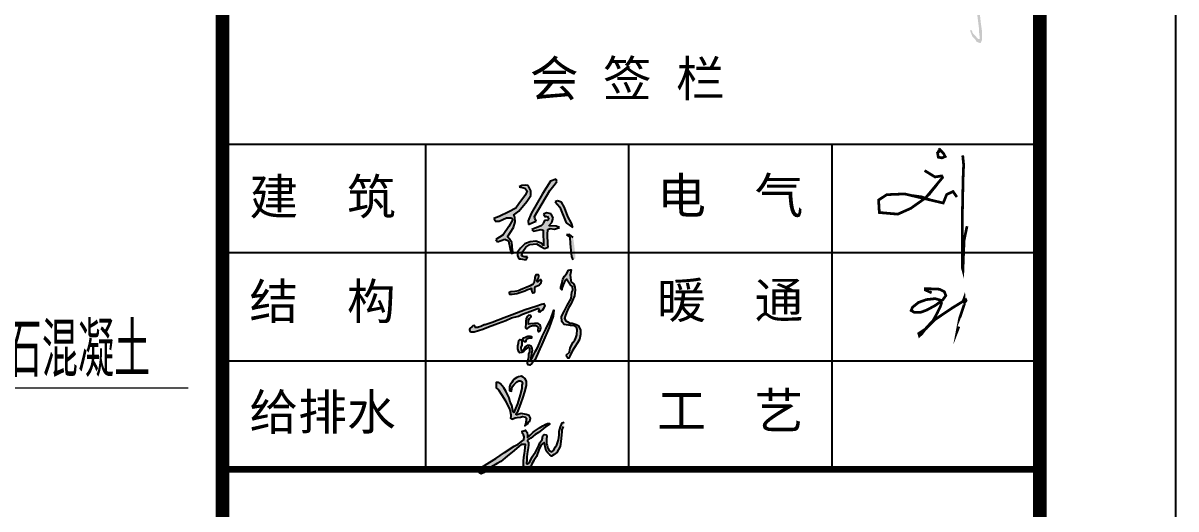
# Model space of a CAD drawing. Extents: x 19118 to 566552, y -1188739 to 92943.
# Drawn here: x 222749 to 235462, y -233614 to -228253 of the extents above; entities that cross this region are included whole.
import ezdxf

# ---------------------------------------------------------------- set-up
doc = ezdxf.new("R2010")
doc.units = 0
doc.header["$LTSCALE"] = 1000
doc.header["$MEASUREMENT"] = 0
doc.layers.get('0').update_dxf_attribs({"linetype": 'CONTINUOUS'})
for name, color, linetype in [('10', 7, 'CONTINUOUS'), ('PUB_TITLE', 4, 'CONTINUOUS'), ('TEXT', 7, 'CONTINUOUS'), ('图框', 4, 'CONTINUOUS')]:
    doc.layers.add(name, color=color, linetype=linetype)
doc.styles.add('STYLE-黑体', font='simhei.ttf')
doc.styles.add('TSSD_Rein', font='atssdeng.shx', dxfattribs={"width": 0.7, "bigfont": 'atssdchn.shx'})

# ---------------------------------------------------------------- blocks, each defined once
blk = doc.blocks.new('新块FSGSF')
h = blk.add_hatch(color=256)
h.paths.add_polyline_path([(128529.7, 83065.2), (128568, 83094), (128626.5, 83166.7), (128657.4, 83211.1), (128657.4, 83244), (128637.6, 83283.1), (128619.1, 83286.8), (128590.7, 83283.5), (128569.8, 83272.8), (128611.4, 83264.4), (128630.1, 83244.5), (128617.9, 83215.4), (128568.7, 83147.6), (128546, 83117.8), (128495.3, 83090.4), (128424.9, 83055.8), (128384.3, 83040.3), (128395, 83020), (128423.1, 83020), (128478, 83046.8), (128513.8, 83046.8), (128524.3, 83034), (128495.9, 82980.9), (128452.7, 82921.6), (128398.3, 82886.7), (128411.1, 82869), (128465.8, 82888.3), (128492.6, 82876), (128505.8, 82816.9), (128511.6, 82783.6), (128527.6, 82787.7), (128521.8, 82807.5), (128516.9, 82863.4), (128498.4, 82893.4), (128484.4, 82906.6), (128529.3, 82975.6), (128542.5, 83015.1), (128539.6, 83051.7)])
h.paths.add_polyline_path([(128659.3, 83078.7), (128638.1, 83023.4), (128640.2, 82997.6), (128677.4, 83013.1), (128695.1, 83020.5), (128685.1, 83043), (128684.6, 83055.4), (128795.2, 83245.7), (128834.5, 83296.8), (128848.7, 83313.8), (128842.7, 83330.8), (128801.4, 83316.3), (128741.5, 83222.9)])
h.paths.add_polyline_path([(128917.1, 83009.3), (128965.8, 82974.4), (128954.4, 83006.8), (128929.3, 83055), (128904.1, 83121.2), (128881.4, 83160.9), (128853.1, 83171.8), (128835.2, 83162.9), (128870.9, 83124.4)])
h.paths.add_polyline_path([(128799.1, 82968.4), (128829.9, 82961.9), (128868.4, 82974), (128842.1, 82984.2), (128789, 82985.8), (128810.9, 83011.3), (128819.8, 83042.1), (128806.4, 83074.5), (128771.2, 83083), (128749.7, 83072.5), (128761, 83052.6), (128777.2, 83057.5), (128787.7, 83035.6), (128775.6, 83025.1), (128760.2, 83027.9), (128749.7, 83011.7), (128746.4, 83000.8), (128732.6, 82987.4), (128676.3, 82964.7), (128664.9, 82959.1), (128675.1, 82948.1), (128733.4, 82959.1), (128748, 82955.8), (128747.2, 82934.4), (128750.4, 82856), (128750, 82839.8), (128731.4, 82858.4), (128693.7, 82873), (128652, 82868.1), (128612.6, 82853.9), (128581, 82823.6), (128558.3, 82792), (128559.2, 82769.3), (128568.9, 82744.2), (128581.8, 82744.2), (128622, 82737.7), (128632.9, 82759.2), (128607.4, 82759.2), (128587.1, 82766.9), (128596.8, 82797.6), (128620.3, 82830.8), (128649.9, 82849.5), (128673.8, 82853.1), (128697.8, 82854.3), (128729.8, 82836.1), (128757.3, 82819.5), (128784.1, 82831.2), (128782, 82852.7), (128778.4, 82922.8), (128780.8, 82959.2)])
h.paths.add_polyline_path([(128946.3, 82853.9), (128954.9, 82761.7), (128966.5, 82737.2), (128982.6, 82746.1), (128982.6, 82777.4), (128975.9, 82842.2), (128967.8, 82901.6), (128941.5, 82922.6), (128918.2, 82920.2), (128942.4, 82903.1)])
for p, q in [((128801.4, 83316.3), (128741.5, 83222.9)), ((128842.7, 83330.8), (128801.4, 83316.3)), ((128834.5, 83296.8), (128848.7, 83313.8)), ((128848.7, 83313.8), (128842.7, 83330.8)), ((128590.7, 83283.5), (128569.8, 83272.8)), ((128569.8, 83272.8), (128611.4, 83264.4)), ((128619.1, 83286.8), (128590.7, 83283.5)), ((128611.4, 83264.4), (128630.1, 83244.5)), ((128630.1, 83244.5), (128617.9, 83215.4)), ((128637.6, 83283.1), (128619.1, 83286.8)), ((128657.4, 83244), (128637.6, 83283.1)), ((128657.4, 83211.1), (128657.4, 83244)), ((128684.6, 83055.4), (128795.2, 83245.7)), ((128795.2, 83245.7), (128834.5, 83296.8)), ((128568.7, 83147.6), (128546, 83117.8)), ((128568, 83094), (128626.5, 83166.7)), ((128617.9, 83215.4), (128568.7, 83147.6)), ((128626.5, 83166.7), (128657.4, 83211.1)), ((128741.5, 83222.9), (128659.3, 83078.7)), ((128853.1, 83171.8), (128835.2, 83162.9)), ((128835.2, 83162.9), (128870.9, 83124.4)), ((128881.4, 83160.9), (128853.1, 83171.8)), ((128904.1, 83121.2), (128881.4, 83160.9)), ((128495.3, 83090.4), (128424.9, 83055.8)), ((128546, 83117.8), (128495.3, 83090.4)), ((128529.7, 83065.2), (128568, 83094)), ((128539.6, 83051.7), (128529.7, 83065.2)), ((128659.3, 83078.7), (128638.1, 83023.4)), ((128771.2, 83083), (128749.7, 83072.5)), ((128749.7, 83072.5), (128761, 83052.6)), ((128761, 83052.6), (128777.2, 83057.5)), ((128806.4, 83074.5), (128771.2, 83083)), ((128777.2, 83057.5), (128787.7, 83035.6)), ((128777.2, 83057.5), (128777.2, 83057.5)), ((128819.8, 83042.1), (128806.4, 83074.5)), ((128870.9, 83124.4), (128917.1, 83009.3)), ((128929.3, 83055), (128904.1, 83121.2)), ((128424.9, 83055.8), (128384.3, 83040.3)), ((128384.3, 83040.3), (128395, 83020)), ((128395, 83020), (128423.1, 83020)), ((128423.1, 83020), (128478, 83046.8)), ((128495.9, 82980.9), (128452.7, 82921.6)), ((128478, 83046.8), (128513.8, 83046.8)), ((128484.4, 82906.6), (128529.3, 82975.6)), ((128524.3, 83034), (128495.9, 82980.9)), ((128513.8, 83046.8), (128524.3, 83034)), ((128529.3, 82975.6), (128542.5, 83015.1)), ((128542.5, 83015.1), (128539.6, 83051.7)), ((128638.1, 83023.4), (128640.2, 82997.6)), ((128640.2, 82997.6), (128677.4, 83013.1)), ((128732.6, 82987.4), (128676.3, 82964.7)), ((128677.4, 83013.1), (128695.1, 83020.5)), ((128685.1, 83043), (128684.6, 83055.4)), ((128695.1, 83020.5), (128685.1, 83043)), ((128746.4, 83000.8), (128732.6, 82987.4)), ((128749.7, 83011.7), (128746.4, 83000.8)), ((128760.2, 83027.9), (128749.7, 83011.7)), ((128775.6, 83025.1), (128760.2, 83027.9)), ((128787.7, 83035.6), (128775.6, 83025.1)), ((128789, 82985.8), (128810.9, 83011.3)), ((128842.1, 82984.2), (128789, 82985.8)), ((128810.9, 83011.3), (128819.8, 83042.1)), ((128829.9, 82961.9), (128868.4, 82974)), ((128868.4, 82974), (128842.1, 82984.2)), ((128917.1, 83009.3), (128965.8, 82974.4)), ((128954.4, 83006.8), (128929.3, 83055)), ((128965.8, 82974.4), (128954.4, 83006.8)), ((128452.7, 82921.6), (128398.3, 82886.7)), ((128398.3, 82886.7), (128411.1, 82869)), ((128411.1, 82869), (128465.8, 82888.3)), ((128465.8, 82888.3), (128492.6, 82876)), ((128498.4, 82893.4), (128484.4, 82906.6)), ((128516.9, 82863.4), (128498.4, 82893.4)), ((128676.3, 82964.7), (128664.9, 82959.1)), ((128664.9, 82959.1), (128675.1, 82948.1)), ((128675.1, 82948.1), (128733.4, 82959.1)), ((128675.1, 82948.1), (128675.1, 82948.1)), ((128733.4, 82959.1), (128748, 82955.8)), ((128748, 82955.8), (128747.2, 82934.4)), ((128747.2, 82934.4), (128750.4, 82856)), ((128778.4, 82922.8), (128780.8, 82959.2)), ((128782, 82852.7), (128778.4, 82922.8)), ((128780.8, 82959.2), (128799.1, 82968.4)), ((128799.1, 82968.4), (128829.9, 82961.9)), ((128941.5, 82922.6), (128918.2, 82920.2)), ((128918.2, 82920.2), (128942.4, 82903.1)), ((128967.8, 82901.6), (128941.5, 82922.6)), ((128942.4, 82903.1), (128946.3, 82853.9)), ((128492.6, 82876), (128505.8, 82816.9)), ((128505.8, 82816.9), (128511.6, 82783.6)), ((128521.8, 82807.5), (128516.9, 82863.4)), ((128527.6, 82787.7), (128521.8, 82807.5)), ((128581, 82823.6), (128558.3, 82792)), ((128612.6, 82853.9), (128581, 82823.6)), ((128596.8, 82797.6), (128620.3, 82830.8)), ((128652, 82868.1), (128612.6, 82853.9)), ((128620.3, 82830.8), (128649.9, 82849.5)), ((128649.9, 82849.5), (128673.8, 82853.1)), ((128693.7, 82873), (128652, 82868.1)), ((128673.8, 82853.1), (128697.8, 82854.3)), ((128731.4, 82858.4), (128693.7, 82873)), ((128697.8, 82854.3), (128729.8, 82836.1)), ((128729.8, 82836.1), (128757.3, 82819.5)), ((128750, 82839.8), (128731.4, 82858.4)), ((128750.4, 82856), (128750, 82839.8)), ((128757.3, 82819.5), (128784.1, 82831.2)), ((128784.1, 82831.2), (128782, 82852.7)), ((128946.3, 82853.9), (128954.9, 82761.7)), ((128511.6, 82783.6), (128527.6, 82787.7)), ((128558.3, 82792), (128559.2, 82769.3)), ((128559.2, 82769.3), (128568.9, 82744.2)), ((128568.9, 82744.2), (128581.8, 82744.2)), ((128581.8, 82744.2), (128622, 82737.7)), ((128587.1, 82766.9), (128596.8, 82797.6)), ((128607.4, 82759.2), (128587.1, 82766.9)), ((128632.9, 82759.2), (128607.4, 82759.2)), ((128622, 82737.7), (128632.9, 82759.2)), ((128954.9, 82761.7), (128966.5, 82737.2))]:
    blk.add_line(p, q)
blk = doc.blocks.new('新块FDGHDGDG')
at = {"layer": '10'}
for points in [[(123271.9, 81937.8), (123263.8, 81953.4), (123268.5, 81972.4), (123278.7, 81998.9), (123291.7, 82032.8), (123309.3, 82058.7), (123335.9, 82120.3), (123340.2, 82143.9), (123340.7, 82164.2), (123339.8, 82185.8), (123331.6, 82207.5), (123312.8, 82223.9), (123309.4, 82235), (123307, 82257.1), (123305.5, 82273), (123307.5, 82286.5), (123312.3, 82311.5), (123305, 82313.5), (123292.5, 82311), (123277.6, 82281.7), (123263.1, 82265.8), (123252, 82242.7), (123243.8, 82208.5), (123235.6, 82184.9), (123235.6, 82172.8), (123242.4, 82165.6), (123243.8, 82175.7), (123254.4, 82202.7), (123261.2, 82220), (123271.3, 82239.8), (123277.2, 82242.7), (123283.9, 82237), (123297.8, 82213.3), (123306.6, 82200.4), (123321.1, 82188.6), (123324.7, 82163.3), (123318, 82147.9), (123312.8, 82101), (123281.6, 82048.8), (123262.2, 82010.1), (123240.2, 81969.2), (123243.9, 81933), (123249.2, 81924.2), (123260.4, 81910.5), (123308.4, 81901.7), (123337.4, 81900.5), (123351, 81890.4), (123356.9, 81873.9), (123354.6, 81834.8), (123346.3, 81811.2), (123338.6, 81795.2), (123326.7, 81779.2), (123305.4, 81737.8), (123300.1, 81705.9), (123277, 81687.6), (123280, 81672.2), (123287.1, 81662.1), (123294.2, 81662.1), (123302.5, 81676.9), (123320.2, 81714.8), (123337, 81741.5), (123359.6, 81776.3), (123373.3, 81799.4), (123380.4, 81836.5), (123380.4, 81871.4), (123363, 81902.5), (123348.7, 81911.3), (123318.8, 81919.5), (123303.2, 81920.8), (123282.1, 81931.7)], [(122880.7, 81289.2), (122876.6, 81317.3), (122862.9, 81338.5), (122857.1, 81370), (122844.5, 81395.8), (122830.7, 81421.1), (122817.5, 81444), (122791.7, 81473.3), (122776.2, 81483), (122760.1, 81483), (122760.1, 81468.7), (122760.1, 81445.2), (122777.3, 81429.1), (122799.1, 81396.1), (122828.5, 81349.3), (122844.1, 81316.3), (122860.5, 81286.1), (122868.2, 81246.3), (122868.2, 81231.9), (122867.3, 81222.4), (122875.4, 81214.7), (122883.6, 81215.2), (122899.4, 81224.2), (122914.7, 81225.7), (122939.6, 81229.6), (122955.6, 81232.7), (122976.7, 81228.3), (122985, 81218.7), (122976.7, 81177.2), (122972.6, 81164.6), (122994, 81180.1), (122997.6, 81195.1), (123008.3, 81199.5), (123013.4, 81221.7), (123003.1, 81241.9), (122982.5, 81249), (122944.4, 81254.6), (122913.1, 81245.5), (122905.9, 81250.6), (122923, 81274.3), (122942.3, 81327), (122958.3, 81376.6), (122971.1, 81415.7), (122984.7, 81462.4), (122984.7, 81491.6), (122973.8, 81512.4), (122959.9, 81523.3), (122946, 81529.8), (122925.7, 81525.8), (122912.3, 81520.4), (122893.9, 81507.5), (122884, 81495.1), (122875.6, 81484.7), (122863.7, 81466.3), (122857.7, 81451.5), (122859.2, 81434.6), (122859.2, 81425.2), (122872.9, 81419.9), (122878.8, 81452.6), (122892.2, 81470), (122912.5, 81488), (122926.8, 81495), (122937.4, 81495), (122942.8, 81494.6), (122949.7, 81489.7), (122953.4, 81478.2), (122949.3, 81463.5), (122949.3, 81440.6), (122937.9, 81392.5), (122916.5, 81327.4), (122904.1, 81291.5), (122890.4, 81262.3), (122884.9, 81264.6)], [(123254.2, 81160.6), (123260.2, 81191.6), (123245.7, 81186.5), (123234.1, 81158.5), (123224.7, 81122.5), (123224.3, 81096.4), (123218.3, 81061.7), (123207.1, 81026.4), (123196.5, 81011.4), (123182.1, 80983.9), (123169, 80972.7), (123159.2, 80977.6), (123151.1, 80983.2), (123139.8, 81001), (123135.6, 81021.4), (123130.7, 81033.4), (123131.3, 81065.9), (123133.7, 81088.8), (123130.1, 81099.6), (123115.1, 81100.8), (123104.8, 81091.2), (123099.5, 81064.8), (123081.7, 81039.3), (123074, 81019.3), (123050, 80972), (123040.2, 80959.9), (123026, 80936.9), (123009.5, 80900.5), (123004.4, 80892.7), (122996.6, 80886.7), (122990.2, 80884.6), (122984.8, 80886.7), (122986.9, 80914.4), (122986.9, 80933.6), (122988.9, 80959.7), (122996.1, 81002), (122999.2, 81023.7), (122998.4, 81043.8), (122990.2, 81053.7), (122999.6, 81064.1), (123014.7, 81073.3), (123047.6, 81100), (123071.9, 81116.1), (123093.5, 81133.3), (123110, 81145.3), (123124, 81156.6), (123142.9, 81169.9), (123152.2, 81174.4), (123153.9, 81181.5), (123146.1, 81182.5), (123137.3, 81182.5), (123125, 81177.6), (123104, 81165.4), (123080.6, 81150.2), (123057.6, 81135.6), (123042.4, 81125.3), (123031.2, 81116.1), (123009.7, 81097), (122991.3, 81077.9), (122992, 81085.5), (122992, 81096.7), (122988.3, 81115.9), (122980.8, 81125.2), (122976.5, 81132.6), (122963.6, 81127.6), (122951.7, 81125.8), (122954.2, 81109.1), (122961, 81098.5), (122965.9, 81084.3), (122964.7, 81061.3), (122957.5, 81057.9), (122935.5, 81041), (122921.8, 81031), (122892.9, 81015.4), (122823.3, 80969), (122759.3, 80924.7), (122683.4, 80878), (122655.9, 80864.5), (122634.3, 80838.4), (122641.3, 80817.4), (122650.4, 80811.9), (122673.4, 80822.9), (122695, 80838.3), (122727.5, 80862.7), (122769.2, 80888.1), (122794.7, 80903.4), (122840.5, 80941), (122893, 80982.7), (122931.1, 81015.8), (122944.8, 81027.3), (122965.4, 81027.3), (122975.7, 81026.6), (122974.3, 81005.7), (122971.4, 80979.2), (122968.5, 80963.3), (122964.2, 80931.7), (122962.1, 80906.6), (122960.6, 80867.7), (122972.8, 80852.7), (122990.1, 80851.9), (123015.3, 80864.9), (123023.9, 80885.7), (123037.6, 80910.2), (123057.7, 80940.3), (123074.4, 80988.9), (123091.7, 81025.4), (123114.9, 81043.5), (123122.1, 81013.8), (123128.6, 80981.3), (123141.7, 80966), (123155.5, 80952.3), (123168.5, 80942.9), (123186.9, 80954.4), (123206.5, 80969.3), (123218, 80990), (123232.4, 81014.1), (123237, 81049.8), (123243.9, 81120.4), (123243.9, 81135.4)]]:
    blk.add_hatch(color=256, dxfattribs=at).paths.add_polyline_path(points)
h = blk.add_hatch(color=256, dxfattribs=at)
h.paths.add_polyline_path([(122705.7, 81894), (122751.9, 81910.5), (122833, 81939.8), (122874.3, 81958.1), (122924.8, 81971.4), (122953.4, 81986.6), (122988, 81998.1), (123009.3, 82006), (123047.1, 82019.6), (123065.4, 82026.8), (123075.7, 82029), (123077.4, 82017.9), (123072.7, 82006.8), (123082.1, 82004.3), (123087.6, 82006.4), (123103.4, 82017.5), (123112.3, 82029.4), (123121.7, 82046.4), (123113.6, 82061.3), (123094.9, 82058.3), (123052.7, 82043.4), (122974.3, 82017.1), (122878.7, 81981.6), (122818.7, 81958.6), (122730.3, 81926), (122679.4, 81907.2), (122672.2, 81908.8), (122647.1, 81895.2), (122630.2, 81891.4), (122626.5, 81888), (122606.3, 81888.1), (122604.6, 81897.2), (122600.8, 81903.4), (122590.2, 81899.8), (122584.7, 81894.5), (122567.4, 81880.9), (122564.5, 81872.7), (122567.1, 81861.6), (122576.7, 81855.2), (122600, 81855.2), (122662.9, 81876.1)])
h.paths.add_polyline_path([(123049.8, 82189.1), (123058.2, 82193.2), (123069.9, 82196.5), (123078.2, 82202.4), (123085, 82206.6), (123087.4, 82212.7), (123091.9, 82218.3), (123093.3, 82230.6), (123085.9, 82240.8), (123078.7, 82237.2), (123071.7, 82229.1), (123064.3, 82224.1), (123060.1, 82232.9), (123063.7, 82238), (123067.7, 82245.7), (123072.5, 82254.6), (123075.2, 82262.1), (123075.2, 82269.7), (123073, 82275), (123061.2, 82276.3), (123053.4, 82275.5), (123050.8, 82271.2), (123048.1, 82263.9), (123045.2, 82256.8), (123044.1, 82246), (123042.6, 82237.1), (123039, 82223.3), (123037.2, 82213.6), (123031.2, 82205.6), (123023.5, 82202.7), (123010.4, 82193.8), (122981.3, 82181.5), (122955.9, 82172.3), (122940.1, 82165.1), (122924.5, 82158.8), (122898.2, 82153), (122869, 82150.9), (122857.3, 82146.3), (122858.9, 82134.2), (122877.3, 82132.1), (122914, 82138), (122943.4, 82148), (122972.8, 82156.7), (122990.8, 82166.7), (123008.6, 82173.3), (123017.5, 82177.1), (123021.3, 82173.2), (123020.4, 82164), (123022.3, 82152.5), (123027.3, 82144), (123033.5, 82142.8), (123041.5, 82146.4), (123044.6, 82153.3), (123044.6, 82167.5), (123045, 82180.2)])
h.paths.add_polyline_path([(122999, 81912.8), (122998.1, 81925.9), (122997.8, 81943.3), (123005.4, 81954.2), (123018.7, 81967.5), (123016.6, 81976.8), (123000.4, 81979.2), (122989.2, 81969.8), (122982.5, 81950.8), (122977.8, 81934.5), (122979, 81909.2), (122977.4, 81895.8), (122975.4, 81885.3), (122982.6, 81880.4), (122992.1, 81880.4), (123003.9, 81889.6), (123012.7, 81899.1), (123028.1, 81903), (123049.7, 81903.6), (123057.6, 81901.4), (123066.7, 81896.1), (123070.6, 81884.4), (123067.7, 81871.6), (123070.6, 81859.5), (123077.2, 81858.5), (123085.4, 81863.8), (123089, 81885), (123084.1, 81908.2), (123069.3, 81917), (123043.8, 81916.7), (123012.7, 81915.4)], flags=17)
h.paths.add_polyline_path([(122988.6, 81804.4), (122998.2, 81807.2), (123021.1, 81810), (123021.6, 81821.7), (123012, 81824.7), (122993.9, 81825), (122986, 81821.7), (122972.8, 81815.1), (122961.4, 81811.8), (122958.1, 81802.1), (122961.9, 81789.4), (122968, 81782.8), (122977.4, 81783.6), (122979.9, 81791.2)], flags=17)
h.paths.add_polyline_path([(122943.3, 81740.1), (122949.3, 81757.5), (122949.3, 81780.7), (122946.5, 81796.6), (122934.2, 81800.3), (122927.4, 81793), (122924.6, 81774.3), (122919.6, 81752.4), (122919.6, 81730.6), (122927.2, 81709.7), (122932.2, 81702.8), (122949.8, 81704.1), (122962.4, 81709.7), (122972.4, 81723.5), (122982.5, 81730.4), (122990, 81736), (122998.8, 81743.6), (123009.5, 81733.5), (123007.6, 81710.3), (123001.3, 81694.6), (123000, 81667), (122994.4, 81642), (122990, 81625.7), (122995, 81612.5), (123008.2, 81611.2), (123022.7, 81623.8), (123046.5, 81652.6), (123071.6, 81709.1), (123104.5, 81781.2), (123150.8, 81888), (123179.3, 81970.5), (123184.3, 82016.1), (123162.2, 81952), (123126, 81875.4), (123100.6, 81825.9), (123067, 81744.5), (123049.1, 81715.2), (123027.4, 81669.8), (123014.2, 81648.1), (123015.4, 81667.8), (123020.2, 81697.9), (123026.2, 81718.8), (123024.2, 81734.8), (123016.2, 81752.5), (123005.8, 81759.3), (122993.9, 81757.5), (122976.2, 81745.6), (122968, 81733.8), (122956.1, 81719.2), (122944.7, 81722.4)])
for p, q in [((126005.7, 83171.7), (126017.8, 83194.7)), ((126011.2, 83141.1), (126005.7, 83171.7)), ((126037.5, 83135.6), (126011.2, 83141.1)), ((126012.3, 83206.7), (126046.2, 83175)), ((126061.6, 83145.5), (126037.5, 83135.6)), ((126046.2, 83175), (126061.6, 83145.5)), ((126190.7, 83152.9), (126197.3, 83086.1)), ((126197.3, 83086.1), (126191.8, 82949.3)), ((125910.4, 83042.3), (125987.1, 82995.3)), ((125987.1, 82995.3), (126035.2, 83003)), ((126045.1, 82995.3), (126001.3, 82932.9)), ((126035.2, 83003), (126045.1, 82995.3)), ((126001.3, 82932.9), (125949.8, 82869.5)), ((126077.9, 82873.8), (126119.5, 82888.1)), ((126119.5, 82888.1), (126146.9, 82848.7)), ((126191.8, 82949.3), (126189.6, 82852)), ((125572.1, 82825.7), (125632.3, 82865.1)), ((125577.6, 82733.8), (125572.1, 82825.7)), ((125632.3, 82865.1), (125763.7, 82870.6)), ((125763.7, 82870.6), (125886.3, 82853.1)), ((125900.6, 82826.8), (125808.6, 82764.4)), ((125886.3, 82853.1), (125991.4, 82818)), ((125949.8, 82869.5), (125900.6, 82826.8)), ((125991.4, 82818), (126047.3, 82803.8)), ((126047.3, 82803.8), (126068.1, 82859.6)), ((126068.1, 82859.6), (126077.9, 82873.8)), ((126189.6, 82852), (126186.6, 82619.4)), ((125713.3, 82721.8), (125577.6, 82733.8)), ((125808.6, 82764.4), (125713.3, 82721.8)), ((126186.6, 82619.4), (126183.5, 82560.3)), ((126183.5, 82560.3), (126184.3, 82475)), ((126184.3, 82475), (126192, 82371.3)), ((126186.6, 82447.3), (126193.5, 82515.7)), ((126187.3, 82328.2), (126186.6, 82447.3)), ((126192, 82311.3), (126187.3, 82328.2)), ((126192, 82371.3), (126192, 82311.3))]:
    blk.add_line(p, q, dxfattribs=at)
at = {"layer": '10', "const_width": 20}
for points in [[(126061.6, 83145.5), (126037.5, 83135.6), (126011.2, 83141.1), (126005.7, 83171.7), (126026.3, 83193.7), (126050.8, 83166.1), (126061.6, 83145.5)], [(126190.7, 83152.9), (126197.3, 83086.1), (126193.2, 82983.7), (126187.7, 82705.7), (126187.3, 82328.2), (126192, 82311.3), (126200.6, 82528.9), (126222.3, 82633.5)], [(125910.4, 83042.3), (125987.1, 82995.3), (126035.2, 83003), (126041.7, 82990.4), (125918.5, 82842.3), (125808.6, 82764.4), (125713.3, 82721.8), (125577.6, 82733.8), (125572.1, 82825.7), (125632.3, 82865.1), (125763.7, 82870.6), (126047.3, 82803.8), (126073, 82866.7), (126119.5, 82888.1), (126146.9, 82848.7)], [(125962.1, 82143.6), (125915.6, 82163.8), (125916.3, 82173.8), (125940.5, 82173.2), (126019.3, 82169.8), (126055.6, 82151.7), (126066.4, 82122.7), (126044.2, 82091.8), (125993, 82052.8), (125926.4, 82016.5), (125879.3, 81999), (125833.6, 82000.4), (125811.4, 82013.1), (125821.4, 82036.7), (125865.2, 82072.3), (125923.1, 82093.2), (125987.6, 82100.6), (126024.7, 82089.8), (126034.8, 82068.3), (126026.7, 82043.4), (126003.1, 81994.3), (125972.8, 81939.2), (125923.7, 81886.7), (125888.7, 81841), (125872.6, 81826.9), (125867.2, 81844.4), (125923.7, 81882), (125985, 81945.2), (126112.8, 82031.3), (126212.4, 82092.5), (126215.1, 82085.8), (126203, 82070.3), (126194.2, 82083.7), (126200.3, 82100.6), (126202.3, 82058.9), (126168, 81957.3), (126150.5, 81863.9), (126162.6, 81894.8)]]:
    blk.add_lwpolyline(points, dxfattribs=at)
at = {"layer": '10'}
for points in [[(123271.3, 82239.8), (123261.2, 82220), (123254.4, 82202.7), (123243.8, 82175.7), (123242.4, 82165.6), (123235.6, 82172.8), (123235.6, 82184.9), (123243.8, 82208.5), (123252, 82242.7), (123263.1, 82265.8), (123277.6, 82281.7), (123292.5, 82311), (123305, 82313.5), (123312.3, 82311.5), (123307.5, 82286.5), (123305.5, 82273), (123307, 82257.1), (123309.4, 82235), (123312.8, 82223.9), (123331.6, 82207.5), (123339.8, 82185.8), (123340.7, 82164.2), (123340.2, 82143.9), (123335.9, 82120.3), (123309.3, 82058.7), (123291.7, 82032.8), (123278.7, 81998.9), (123268.5, 81972.4), (123263.8, 81953.4), (123271.9, 81937.8), (123282.1, 81931.7), (123303.2, 81920.8), (123318.8, 81919.5), (123348.7, 81911.3), (123363, 81902.5), (123380.4, 81871.4), (123380.4, 81836.5), (123373.3, 81799.4), (123359.6, 81776.3), (123337, 81741.5), (123320.2, 81714.8), (123302.5, 81676.9), (123294.2, 81662.1), (123287.1, 81662.1), (123280, 81672.2), (123277, 81687.6), (123300.1, 81705.9), (123305.4, 81737.8), (123326.7, 81779.2), (123338.6, 81795.2), (123346.3, 81811.2), (123354.6, 81834.8), (123356.9, 81873.9), (123351, 81890.4), (123337.4, 81900.5), (123308.4, 81901.7), (123260.4, 81910.5), (123249.2, 81924.2), (123243.9, 81933), (123240.2, 81969.2), (123262.2, 82010.1), (123281.6, 82048.8), (123312.8, 82101), (123318, 82147.9), (123324.7, 82163.3), (123321.1, 82188.6), (123306.6, 82200.4), (123297.8, 82213.3), (123283.9, 82237), (123277.2, 82242.7), (123271.3, 82239.8)], [(122924.5, 82158.8), (122898.2, 82153), (122869, 82150.9), (122857.3, 82146.3), (122858.9, 82134.2), (122877.3, 82132.1), (122914, 82138), (122943.4, 82148), (122972.8, 82156.7), (122990.8, 82166.7), (123008.6, 82173.3), (123017.5, 82177.1), (123017.5, 82177.1), (123021.3, 82173.2), (123020.4, 82164), (123022.3, 82152.5), (123027.3, 82144), (123033.5, 82142.8), (123041.5, 82146.4), (123044.6, 82153.3), (123044.6, 82167.5), (123045, 82180.2), (123049.8, 82189.1), (123058.2, 82193.2), (123069.9, 82196.5), (123078.2, 82202.4), (123085, 82206.6), (123087.4, 82212.7), (123091.9, 82218.3), (123093.3, 82230.6), (123085.9, 82240.8), (123078.7, 82237.2), (123071.7, 82229.1), (123064.3, 82224.1), (123064.3, 82224.1), (123064.3, 82224.1), (123060.1, 82232.9), (123063.7, 82238), (123067.7, 82245.7), (123072.5, 82254.6), (123075.2, 82262.1), (123075.2, 82269.7), (123073, 82275), (123061.2, 82276.3), (123053.4, 82275.5), (123050.8, 82271.2), (123048.1, 82263.9), (123045.2, 82256.8), (123044.1, 82246), (123042.6, 82237.1), (123039, 82223.3), (123037.2, 82213.6), (123031.2, 82205.6), (123023.5, 82202.7), (123010.4, 82193.8), (122981.3, 82181.5), (122955.9, 82172.3), (122940.1, 82165.1), (122924.5, 82158.8)], [(122672.2, 81908.8), (122647.1, 81895.2), (122630.2, 81891.4), (122626.5, 81888), (122606.3, 81888.1), (122604.6, 81897.2), (122600.8, 81903.4), (122590.2, 81899.8), (122584.7, 81894.5), (122567.4, 81880.9), (122564.5, 81872.7), (122567.1, 81861.6), (122576.7, 81855.2), (122600, 81855.2), (122662.9, 81876.1), (122705.7, 81894), (122751.9, 81910.5), (122833, 81939.8), (122874.3, 81958.1), (122924.8, 81971.4), (122953.4, 81986.6), (122988, 81998.1), (123009.3, 82006), (123047.1, 82019.6), (123065.4, 82026.8), (123075.7, 82029), (123077.4, 82017.9), (123072.7, 82006.8), (123082.1, 82004.3), (123087.6, 82006.4), (123103.4, 82017.5), (123112.3, 82029.4), (123121.7, 82046.4), (123113.6, 82061.3), (123094.9, 82058.3), (123052.7, 82043.4), (122974.3, 82017.1), (122878.7, 81981.6), (122818.7, 81958.6), (122730.3, 81926), (122679.4, 81907.2), (122672.2, 81908.8)], [(122919.6, 81730.6), (122919.6, 81752.4), (122924.6, 81774.3), (122927.4, 81793), (122934.2, 81800.3), (122946.5, 81796.6), (122949.3, 81780.7), (122949.3, 81757.5), (122943.3, 81740.1), (122944.7, 81722.4), (122956.1, 81719.2), (122968, 81733.8), (122976.2, 81745.6), (122993.9, 81757.5), (123005.8, 81759.3), (123016.2, 81752.5), (123024.2, 81734.8), (123026.2, 81718.8), (123020.2, 81697.9), (123015.4, 81667.8), (123014.2, 81648.1), (123027.4, 81669.8), (123049.1, 81715.2), (123067, 81744.5), (123100.6, 81825.9), (123126, 81875.4), (123162.2, 81952), (123184.3, 82016.1), (123179.3, 81970.5), (123150.8, 81888), (123104.5, 81781.2), (123071.6, 81709.1), (123046.5, 81652.6), (123022.7, 81623.8), (123008.2, 81611.2), (122995, 81612.5), (122990, 81625.7), (122994.4, 81642), (123000, 81667), (123001.3, 81694.6), (123007.6, 81710.3), (123007.6, 81710.3), (123009.5, 81733.5), (122998.8, 81743.6), (122990, 81736), (122982.5, 81730.4), (122972.4, 81723.5), (122962.4, 81709.7), (122949.8, 81704.1), (122932.2, 81702.8), (122927.2, 81709.7), (122919.6, 81730.6)], [(122998.1, 81925.9), (122997.8, 81943.3), (123005.4, 81954.2), (123018.7, 81967.5), (123016.6, 81976.8), (123000.4, 81979.2), (122989.2, 81969.8), (122982.5, 81950.8), (122977.8, 81934.5), (122979, 81909.2), (122977.4, 81895.8), (122975.4, 81885.3), (122982.6, 81880.4), (122992.1, 81880.4), (123003.9, 81889.6), (123012.7, 81899.1), (123028.1, 81903), (123049.7, 81903.6), (123057.6, 81901.4), (123066.7, 81896.1), (123070.6, 81884.4), (123067.7, 81871.6), (123070.6, 81859.5), (123077.2, 81858.5), (123085.4, 81863.8), (123089, 81885), (123084.1, 81908.2), (123069.3, 81917), (123043.8, 81916.7), (123012.7, 81915.4), (122999, 81912.8), (122998.1, 81925.9)], [(122872.9, 81419.9), (122878.8, 81452.6), (122892.2, 81470), (122912.5, 81488), (122926.8, 81495), (122937.4, 81495), (122942.8, 81494.6), (122949.7, 81489.7), (122953.4, 81478.2), (122949.3, 81463.5), (122949.3, 81440.6), (122937.9, 81392.5), (122916.5, 81327.4), (122904.1, 81291.5), (122890.4, 81262.3), (122884.9, 81264.6), (122880.7, 81289.2), (122876.6, 81317.3), (122862.9, 81338.5), (122857.1, 81370), (122844.5, 81395.8), (122830.7, 81421.1), (122817.5, 81444), (122791.7, 81473.3), (122776.2, 81483), (122760.1, 81483), (122760.1, 81468.7), (122760.1, 81445.2), (122777.3, 81429.1), (122799.1, 81396.1), (122828.5, 81349.3), (122844.1, 81316.3), (122860.5, 81286.1), (122868.2, 81246.3), (122868.2, 81231.9), (122867.3, 81222.4), (122875.4, 81214.7), (122883.6, 81215.2), (122899.4, 81224.2), (122914.7, 81225.7), (122939.6, 81229.6), (122955.6, 81232.7), (122976.7, 81228.3), (122985, 81218.7), (122976.7, 81177.2), (122972.6, 81164.6), (122994, 81180.1), (122997.6, 81195.1), (123008.3, 81199.5), (123013.4, 81221.7), (123003.1, 81241.9), (122982.5, 81249), (122944.4, 81254.6), (122913.1, 81245.5), (122905.9, 81250.6), (122923, 81274.3), (122942.3, 81327), (122958.3, 81376.6), (122971.1, 81415.7), (122984.7, 81462.4), (122984.7, 81491.6), (122973.8, 81512.4), (122959.9, 81523.3), (122946, 81529.8), (122925.7, 81525.8), (122912.3, 81520.4), (122893.9, 81507.5), (122884, 81495.1), (122875.6, 81484.7), (122863.7, 81466.3), (122857.7, 81451.5), (122859.2, 81434.6), (122859.2, 81425.2), (122872.9, 81419.9), (122872.9, 81419.9)]]:
    blk.add_lwpolyline(points, close=True, dxfattribs=at)
for points in [[(122988.6, 81804.4), (122979.9, 81791.2), (122977.4, 81783.6), (122968, 81782.8), (122961.9, 81789.4), (122958.1, 81802.1), (122961.4, 81811.8), (122972.8, 81815.1), (122986, 81821.7), (122993.9, 81825), (123012, 81824.7), (123021.6, 81821.7), (123021.1, 81810), (122998.2, 81807.2), (122988.6, 81804.4), (122988.6, 81804.4)], [(123254.2, 81160.6), (123243.9, 81135.4), (123243.9, 81120.4), (123237, 81049.8), (123232.4, 81014.1), (123218, 80990), (123206.5, 80969.3), (123186.9, 80954.4), (123168.5, 80942.9), (123155.5, 80952.3), (123141.7, 80966), (123128.6, 80981.3), (123122.1, 81013.8), (123114.9, 81043.5), (123091.7, 81025.4), (123074.4, 80988.9), (123057.7, 80940.3), (123037.6, 80910.2), (123023.9, 80885.7), (123015.3, 80864.9), (122990.1, 80851.9), (122972.8, 80852.7), (122960.6, 80867.7), (122962.1, 80906.6), (122964.2, 80931.7), (122968.5, 80963.3), (122971.4, 80979.2), (122974.3, 81005.7), (122975.7, 81026.6), (122965.4, 81027.3), (122944.8, 81027.3), (122931.1, 81015.8), (122893, 80982.7), (122840.5, 80941), (122794.7, 80903.4), (122769.2, 80888.1), (122727.5, 80862.7), (122695, 80838.3), (122673.4, 80822.9), (122650.4, 80811.9), (122641.3, 80817.4), (122634.3, 80838.4), (122655.9, 80864.5), (122683.4, 80878), (122759.3, 80924.7), (122823.3, 80969), (122892.9, 81015.4), (122921.8, 81031), (122935.5, 81041), (122957.5, 81057.9), (122964.7, 81061.3), (122965.9, 81084.3), (122961, 81098.5), (122954.2, 81109.1), (122951.7, 81125.8), (122963.6, 81127.6), (122976.5, 81132.6), (122980.8, 81125.2), (122988.3, 81115.9), (122992, 81096.7), (122992, 81085.5), (122991.3, 81077.9), (123009.7, 81097), (123031.2, 81116.1), (123042.4, 81125.3), (123057.6, 81135.6), (123080.6, 81150.2), (123104, 81165.4), (123125, 81177.6), (123137.3, 81182.5), (123146.1, 81182.5), (123153.9, 81181.5), (123152.2, 81174.4), (123142.9, 81169.9), (123124, 81156.6), (123110, 81145.3), (123093.5, 81133.3), (123071.9, 81116.1), (123047.6, 81100), (123014.7, 81073.3), (122999.6, 81064.1), (122990.2, 81053.7), (122998.4, 81043.8), (122999.2, 81023.7), (122996.1, 81002), (122988.9, 80959.7), (122986.9, 80933.6), (122986.9, 80914.4), (122984.8, 80886.7), (122990.2, 80884.6), (122996.6, 80886.7), (123004.4, 80892.7), (123009.5, 80900.5), (123026, 80936.9), (123040.2, 80959.9), (123050, 80972), (123074, 81019.3), (123081.7, 81039.3), (123099.5, 81064.8), (123104.8, 81091.2), (123115.1, 81100.8), (123130.1, 81099.6), (123133.7, 81088.8), (123131.3, 81065.9), (123130.7, 81033.4), (123135.6, 81021.4), (123139.8, 81001), (123151.1, 80983.2), (123159.2, 80977.6), (123169, 80972.7), (123182.1, 80983.9), (123196.5, 81011.4), (123207.1, 81026.4), (123218.3, 81061.7), (123224.3, 81096.4), (123224.7, 81122.5), (123234.1, 81158.5), (123245.7, 81186.5), (123260.2, 81191.6)]]:
    blk.add_lwpolyline(points, dxfattribs=at)
blk.add_blockref('新块FSGSF', (-5640.9, -351), dxfattribs=at)
blk = doc.blocks.new('新块HGJHJFKJFJKFHK')
for points in [[(353176.6, 136860.5), (353168.5, 136876.1), (353173.2, 136895.1), (353183.4, 136921.6), (353196.3, 136955.6), (353214, 136981.4), (353240.6, 137043.1), (353244.9, 137066.7), (353245.4, 137086.9), (353244.4, 137108.6), (353236.2, 137130.2), (353217.4, 137146.6), (353214.1, 137157.7), (353211.7, 137179.8), (353210.2, 137195.7), (353212.1, 137209.2), (353217, 137234.2), (353209.7, 137236.2), (353197.2, 137233.8), (353182.3, 137204.4), (353167.8, 137188.5), (353156.7, 137165.4), (353148.5, 137131.2), (353140.3, 137107.6), (353140.3, 137095.5), (353147.1, 137088.3), (353148.5, 137098.4), (353159.1, 137125.4), (353165.9, 137142.7), (353176, 137162.5), (353181.9, 137165.4), (353188.6, 137159.7), (353202.5, 137136), (353211.3, 137123.1), (353225.7, 137111.3), (353229.3, 137086), (353222.6, 137070.6), (353217.5, 137023.7), (353186.2, 136971.5), (353166.8, 136932.8), (353144.9, 136891.9), (353148.5, 136855.7), (353153.9, 136846.9), (353165.1, 136833.3), (353213.1, 136824.4), (353242.1, 136823.2), (353255.7, 136813.2), (353261.6, 136796.6), (353259.3, 136757.6), (353251, 136733.9), (353243.3, 136717.9), (353231.4, 136702), (353210.1, 136660.5), (353204.8, 136628.6), (353181.7, 136610.3), (353184.7, 136594.9), (353191.8, 136584.8), (353198.9, 136584.8), (353207.2, 136599.6), (353224.9, 136637.5), (353241.7, 136664.2), (353264.3, 136699), (353278, 136722.1), (353285, 136759.3), (353285, 136794.1), (353267.7, 136825.2), (353253.4, 136834), (353223.5, 136842.2), (353207.9, 136843.5), (353186.8, 136854.4)], [(353884.6, 136782.4), (353882.1, 136832.1), (353878, 136869.2), (353882.1, 136898.3), (353879.9, 136901.2), (353857.4, 136893.5), (353859.7, 136870.3), (353857.6, 136840.1), (353860.8, 136809), (353861.8, 136798.5), (353867.9, 136787.4), (353873.6, 136765.3), (353881.2, 136761.4), (353884.9, 136767.9)]]:
    blk.add_hatch(color=256).paths.add_polyline_path(points)
h = blk.add_hatch(color=256)
h.paths.add_polyline_path([(353600.6, 137020.9), (353575.9, 137034.9), (353554.3, 137033.8), (353546.4, 137026.2), (353554.3, 137015), (353566.9, 137008.6), (353589.1, 137000.1), (353606, 137007.4)])
h.paths.add_polyline_path([(353605.5, 136944.9), (353582.6, 136948.4), (353558.9, 136948.1), (353547.3, 136938.9), (353548, 136929.7), (353561, 136928), (353580.1, 136931.8), (353593.2, 136930.8), (353608, 136923.4), (353620.7, 136920.2), (353626, 136917.4), (353631, 136927.3), (353627.8, 136937.8)])
h.paths.add_polyline_path([(353651.4, 136866.4), (353670.4, 136903.2), (353685.5, 136918.8), (353687.3, 136928.5), (353677.1, 136928.5), (353658.5, 136913.4), (353635.4, 136896.6), (353620.3, 136872.2), (353596.3, 136851.3), (353574.1, 136836.7), (353568.8, 136815.4), (353582.5, 136806.5), (353591.4, 136811), (353604.7, 136826), (353634.5, 136850.9)])
h.paths.add_polyline_path([(353811.8, 137194.1), (353822.4, 137200.8), (353842.3, 137200.8), (353845.8, 137193.4), (353845.8, 137177.3), (353842.3, 137155.4), (353844.3, 137150.4), (353850.5, 137160.5), (353867.4, 137181.6), (353867.4, 137194.1), (353865.4, 137207.8), (353850.9, 137213.7), (353827.8, 137214.5), (353818.1, 137214.1), (353796.9, 137209.4), (353787.9, 137205.1), (353763.3, 137199.6), (353753.9, 137198.8), (353735.9, 137202.4), (353732, 137198.1), (353730.8, 137174.2), (353738.6, 137171.5), (353755.8, 137173), (353775, 137176.9), (353791.8, 137185.5)])
h.paths.add_polyline_path([(353803.5, 136934.9), (353817.6, 136945.2), (353824.1, 136949), (353846.7, 136971.9), (353853.9, 136983.8), (353879.6, 137009), (353881.1, 137023.1), (353876.1, 137038), (353849.7, 137037.6), (353840.5, 137037.5), (353835.6, 137033), (353825.4, 137029.3), (353810.7, 137021.6), (353799.1, 137018.1), (353777.5, 137012.7), (353762, 137012.7), (353757, 137016.9), (353755.8, 137028.5), (353751.5, 137032.4), (353743.4, 137031.6), (353737.6, 137017.3), (353744.2, 137002.6), (353755, 136997.6), (353766.6, 136995.3), (353779.4, 136994.5), (353799.1, 136998.4), (353813.8, 137004.2), (353838.6, 137010), (353849.8, 137014.6), (353853.3, 137009.2), (353842.4, 136996.8), (353823.5, 136982.9), (353811.1, 136965.9), (353793.7, 136945.8), (353766.2, 136922.6), (353753.9, 136901.4), (353751.9, 136887.5), (353760.8, 136872.4), (353794.1, 136873.6), (353811.1, 136884.8), (353823.1, 136889.4), (353832.4, 136892.9), (353831.4, 136882.9), (353815.7, 136863.1), (353798.9, 136836.7), (353804.6, 136832.5), (353813.8, 136840.9), (353818.8, 136853.2), (353829.9, 136867.3), (353840.6, 136881.8), (353848.6, 136891.7), (353856.2, 136897.5), (353858, 136891.5), (353874.3, 136899.1), (353878.8, 136907), (353886.4, 136914.3), (353886.1, 136925), (353870, 136927.6), (353858.5, 136925), (353843.2, 136922.7), (353817.6, 136908.5), (353794.7, 136899), (353778.7, 136892.5), (353767.9, 136891.7), (353771.4, 136905.1), (353779.8, 136912.4), (353787.8, 136923.4)])
h = blk.add_hatch(color=256)
h.paths.add_polyline_path([(352610.3, 136816.7), (352656.6, 136833.2), (352737.7, 136862.6), (352779, 136880.8), (352829.5, 136894.1), (352858, 136909.3), (352892.7, 136920.9), (352914, 136928.8), (352951.8, 136942.3), (352970.1, 136949.6), (352980.4, 136951.7), (352982.1, 136940.6), (352977.4, 136929.6), (352986.7, 136927), (352992.3, 136929.1), (353008.1, 136940.2), (353017, 136952.1), (353026.4, 136969.1), (353018.3, 136984), (352999.5, 136981.1), (352957.3, 136966.2), (352878.9, 136939.8), (352783.3, 136904.4), (352723.3, 136881.3), (352634.9, 136848.7), (352584, 136829.9), (352576.9, 136831.5), (352551.8, 136817.9), (352534.9, 136814.1), (352531.2, 136810.7), (352511, 136810.8), (352509.3, 136819.9), (352505.4, 136826.1), (352494.9, 136822.5), (352489.3, 136817.3), (352472, 136803.6), (352469.2, 136795.4), (352471.8, 136784.4), (352481.4, 136777.9), (352504.7, 136777.9), (352567.6, 136798.8)])
h.paths.add_polyline_path([(352954.5, 137111.9), (352962.9, 137115.9), (352974.6, 137119.3), (352982.9, 137125.1), (352989.6, 137129.3), (352992.1, 137135.4), (352996.6, 137141), (352997.9, 137153.4), (352990.5, 137163.5), (352983.3, 137159.9), (352976.4, 137151.8), (352969, 137146.9), (352964.8, 137155.6), (352968.3, 137160.7), (352972.3, 137168.5), (352977.2, 137177.3), (352979.9, 137184.9), (352979.9, 137192.4), (352977.7, 137197.7), (352965.9, 137199.1), (352958.1, 137198.2), (352955.5, 137194), (352952.8, 137186.6), (352949.9, 137179.5), (352948.8, 137168.7), (352947.2, 137159.8), (352943.7, 137146), (352941.9, 137136.3), (352935.9, 137128.3), (352928.1, 137125.4), (352915, 137116.5), (352886, 137104.2), (352860.6, 137095), (352844.8, 137087.8), (352829.2, 137081.5), (352802.9, 137075.7), (352773.7, 137073.6), (352762, 137069), (352763.6, 137056.9), (352782, 137054.9), (352818.7, 137060.7), (352848.1, 137070.7), (352877.5, 137079.4), (352895.5, 137089.4), (352913.3, 137096.1), (352922.2, 137099.8), (352926, 137095.9), (352925.1, 137086.7), (352926.9, 137075.2), (352932, 137066.7), (352938.1, 137065.5), (352946.1, 137069.1), (352949.2, 137076.1), (352949.2, 137090.2), (352949.6, 137102.9)])
h.paths.add_polyline_path([(352903.7, 136835.5), (352902.8, 136848.6), (352902.5, 136866), (352910.1, 136876.9), (352923.3, 136890.2), (352921.2, 136899.6), (352905.1, 136901.9), (352893.9, 136892.5), (352887.2, 136873.6), (352882.5, 136857.2), (352883.7, 136831.9), (352882.1, 136818.5), (352880.1, 136808.1), (352887.3, 136803.2), (352896.8, 136803.2), (352908.6, 136812.3), (352917.4, 136821.8), (352932.8, 136825.7), (352954.4, 136826.4), (352962.2, 136824.1), (352971.4, 136818.8), (352975.3, 136807.1), (352972.4, 136794.3), (352975.3, 136782.2), (352981.9, 136781.3), (352990, 136786.5), (352993.6, 136807.7), (352988.7, 136830.9), (352974, 136839.8), (352948.5, 136839.4), (352917.4, 136838.1)], flags=17)
h.paths.add_polyline_path([(352893.3, 136727.1), (352902.9, 136729.9), (352925.8, 136732.7), (352926.3, 136744.4), (352916.6, 136747.5), (352898.6, 136747.7), (352890.7, 136744.4), (352877.5, 136737.8), (352866.1, 136734.5), (352862.8, 136724.9), (352866.6, 136712.2), (352872.7, 136705.6), (352882.1, 136706.3), (352884.6, 136713.9)], flags=17)
h.paths.add_polyline_path([(352848, 136662.9), (352853.9, 136680.2), (352853.9, 136703.4), (352851.2, 136719.3), (352838.9, 136723), (352832.1, 136715.7), (352829.3, 136697), (352824.3, 136675.2), (352824.3, 136653.3), (352831.9, 136632.4), (352836.9, 136625.5), (352854.5, 136626.8), (352867.1, 136632.4), (352877.1, 136646.2), (352887.1, 136653.1), (352894.7, 136658.8), (352903.5, 136666.3), (352914.1, 136656.3), (352912.3, 136633), (352906, 136617.4), (352904.7, 136589.8), (352899.1, 136564.7), (352894.7, 136548.4), (352899.7, 136535.2), (352912.9, 136533.9), (352927.3, 136546.5), (352951.2, 136575.3), (352976.3, 136631.8), (353009.2, 136703.9), (353055.5, 136810.7), (353084, 136893.2), (353089, 136938.8), (353066.9, 136874.7), (353030.7, 136798.1), (353005.3, 136748.6), (352971.7, 136667.2), (352953.8, 136637.9), (352932.1, 136592.5), (352918.8, 136570.8), (352920.1, 136590.5), (352924.9, 136620.6), (352930.9, 136641.5), (352928.9, 136657.6), (352920.8, 136675.2), (352910.5, 136682), (352898.6, 136680.2), (352880.8, 136668.3), (352872.6, 136656.5), (352860.8, 136641.9), (352849.4, 136645.1)])
h = blk.add_hatch(color=256)
h.paths.add_polyline_path([(353869.6, 136893.6), (353873.8, 136898.2), (353874.3, 136899.1), (353858, 136891.5), (353859.7, 136885.6)])
h.paths.add_polyline_path([(353900.3, 136736.6), (353912.3, 136741.3), (353924.1, 136745.2), (353947.4, 136752.3), (353959.2, 136754.1), (353963.6, 136762.5), (353962.6, 136768.5), (353955.5, 136771.6), (353944.5, 136771.6), (353935.6, 136769.3), (353928.6, 136767.7), (353918.6, 136765.9), (353913.4, 136763.2), (353905.8, 136759.6), (353895.3, 136751.7), (353887.2, 136748.6), (353886.4, 136753.8), (353884.9, 136767.9), (353874.9, 136791.3), (353873, 136788.4), (353873.8, 136759.5), (353859.7, 136743.1), (353827.2, 136728.5), (353785, 136717.5), (353746.3, 136690.5), (353759.4, 136691.2), (353787.5, 136688.2), (353812.7, 136700.2), (353828.6, 136707.8), (353857.7, 136716.1), (353875, 136718.9), (353880.5, 136702.3), (353882.6, 136693.3), (353884.6, 136666.3), (353880.5, 136620.7), (353889.3, 136553.5), (353895.9, 136480.3), (353902.9, 136401.9), (353913.1, 136339.9), (353928.4, 136216.1), (353929.7, 136207.6), (353928.7, 136190.3), (353932.3, 136164.7), (353933.3, 136152), (353932.8, 136136.6), (353927, 136136.4), (353921.9, 136138.6), (353889.4, 136172.5), (353881.1, 136184.2), (353878.4, 136194.9), (353875.5, 136201.5), (353864.5, 136202.4), (353864.3, 136197.1), (353871.4, 136177.8), (353879.7, 136156.9), (353903.6, 136130.3), (353906.2, 136125.2), (353911.4, 136116.4), (353923.8, 136111.3), (353935, 136108.1), (353940.4, 136108.4), (353943.6, 136112.8), (353946.5, 136119.3), (353951.4, 136131.8), (353950.6, 136158), (353950.3, 136197.7), (353942, 136257.7), (353935.6, 136313.9), (353928.8, 136363.8), (353920.4, 136407.7), (353919.7, 136470), (353915.5, 136513.1), (353911.3, 136548.6), (353908.1, 136582.4), (353909.4, 136589.9), (353905.6, 136616.4), (353903.2, 136642), (353898.2, 136699.9), (353893.8, 136726.1), (353895.3, 136732.4)])
for points in [[(353176, 137162.5), (353165.9, 137142.7), (353159.1, 137125.4), (353148.5, 137098.4), (353147.1, 137088.3), (353140.3, 137095.5), (353140.3, 137107.6), (353148.5, 137131.2), (353156.7, 137165.4), (353167.8, 137188.5), (353182.3, 137204.4), (353197.2, 137233.8), (353209.7, 137236.2), (353217, 137234.2), (353212.1, 137209.2), (353210.2, 137195.7), (353211.7, 137179.8), (353214.1, 137157.7), (353217.4, 137146.6), (353236.2, 137130.2), (353244.4, 137108.6), (353245.4, 137086.9), (353244.9, 137066.7), (353240.6, 137043.1), (353214, 136981.4), (353196.3, 136955.6), (353183.4, 136921.6), (353173.2, 136895.1), (353168.5, 136876.1), (353176.6, 136860.5), (353186.8, 136854.4), (353207.9, 136843.5), (353223.5, 136842.2), (353253.4, 136834), (353267.7, 136825.2), (353285, 136794.1), (353285, 136759.3), (353278, 136722.1), (353264.3, 136699), (353241.7, 136664.2), (353224.9, 136637.5), (353207.2, 136599.6), (353198.9, 136584.8), (353191.8, 136584.8), (353184.7, 136594.9), (353181.7, 136610.3), (353204.8, 136628.6), (353210.1, 136660.5), (353231.4, 136702), (353243.3, 136717.9), (353251, 136733.9), (353259.3, 136757.6), (353261.6, 136796.6), (353255.7, 136813.2), (353242.1, 136823.2), (353213.1, 136824.4), (353165.1, 136833.3), (353153.9, 136846.9), (353148.5, 136855.7), (353144.9, 136891.9), (353166.8, 136932.8), (353186.2, 136971.5), (353217.5, 137023.7), (353222.6, 137070.6), (353229.3, 137086), (353225.7, 137111.3), (353211.3, 137123.1), (353202.5, 137136), (353188.6, 137159.7), (353181.9, 137165.4), (353176, 137162.5)], [(352829.2, 137081.5), (352802.9, 137075.7), (352773.7, 137073.6), (352762, 137069), (352763.6, 137056.9), (352782, 137054.9), (352818.7, 137060.7), (352848.1, 137070.7), (352877.5, 137079.4), (352895.5, 137089.4), (352913.3, 137096.1), (352922.2, 137099.8), (352922.2, 137099.8), (352926, 137095.9), (352925.1, 137086.7), (352926.9, 137075.2), (352932, 137066.7), (352938.1, 137065.5), (352946.1, 137069.1), (352949.2, 137076.1), (352949.2, 137090.2), (352949.6, 137102.9), (352954.5, 137111.9), (352962.9, 137115.9), (352974.6, 137119.3), (352982.9, 137125.1), (352989.6, 137129.3), (352992.1, 137135.4), (352996.6, 137141), (352997.9, 137153.4), (352990.5, 137163.5), (352983.3, 137159.9), (352976.4, 137151.8), (352969, 137146.9), (352969, 137146.9), (352969, 137146.9), (352964.8, 137155.6), (352968.3, 137160.7), (352972.3, 137168.5), (352977.2, 137177.3), (352979.9, 137184.9), (352979.9, 137192.4), (352977.7, 137197.7), (352965.9, 137199.1), (352958.1, 137198.2), (352955.5, 137194), (352952.8, 137186.6), (352949.9, 137179.5), (352948.8, 137168.7), (352947.2, 137159.8), (352943.7, 137146), (352941.9, 137136.3), (352935.9, 137128.3), (352928.1, 137125.4), (352915, 137116.5), (352886, 137104.2), (352860.6, 137095), (352844.8, 137087.8), (352829.2, 137081.5)], [(352576.9, 136831.5), (352551.8, 136817.9), (352534.9, 136814.1), (352531.2, 136810.7), (352511, 136810.8), (352509.3, 136819.9), (352505.4, 136826.1), (352494.9, 136822.5), (352489.3, 136817.3), (352472, 136803.6), (352469.2, 136795.4), (352471.8, 136784.4), (352481.4, 136777.9), (352504.7, 136777.9), (352567.6, 136798.8), (352610.3, 136816.7), (352656.6, 136833.2), (352737.7, 136862.6), (352779, 136880.8), (352829.5, 136894.1), (352858, 136909.3), (352892.7, 136920.9), (352914, 136928.8), (352951.8, 136942.3), (352970.1, 136949.6), (352980.4, 136951.7), (352982.1, 136940.6), (352977.4, 136929.6), (352986.7, 136927), (352992.3, 136929.1), (353008.1, 136940.2), (353017, 136952.1), (353026.4, 136969.1), (353018.3, 136984), (352999.5, 136981.1), (352957.3, 136966.2), (352878.9, 136939.8), (352783.3, 136904.4), (352723.3, 136881.3), (352634.9, 136848.7), (352584, 136829.9), (352576.9, 136831.5)], [(353825.4, 137029.3), (353810.7, 137021.6), (353799.1, 137018.1), (353777.5, 137012.7), (353762, 137012.7), (353757, 137016.9), (353755.8, 137028.5), (353751.5, 137032.4), (353743.4, 137031.6), (353737.6, 137017.3), (353744.2, 137002.6), (353755, 136997.6), (353766.6, 136995.3), (353779.4, 136994.5), (353799.1, 136998.4), (353813.8, 137004.2), (353838.6, 137010), (353849.8, 137014.6), (353853.3, 137009.2), (353842.4, 136996.8), (353823.5, 136982.9), (353811.1, 136965.9), (353793.7, 136945.8), (353766.2, 136922.6), (353753.9, 136901.4), (353751.9, 136887.5), (353760.8, 136872.4), (353794.1, 136873.6), (353811.1, 136884.8), (353823.1, 136889.4), (353832.4, 136892.9), (353831.4, 136882.9), (353815.7, 136863.1), (353798.9, 136836.7), (353804.6, 136832.5), (353813.8, 136840.9), (353818.8, 136853.2), (353829.9, 136867.3), (353840.6, 136881.8), (353848.6, 136891.7), (353856.2, 136897.5), (353859.7, 136885.6), (353869.6, 136893.6), (353879.9, 136901.2), (353878.8, 136907), (353886.4, 136914.3), (353886.1, 136925), (353870, 136927.6), (353858.5, 136925), (353843.2, 136922.7), (353817.6, 136908.5), (353794.7, 136899), (353778.7, 136892.5), (353767.9, 136891.7), (353771.4, 136905.1), (353779.8, 136912.4), (353787.8, 136923.4), (353803.5, 136934.9), (353817.6, 136945.2), (353824.1, 136949), (353846.7, 136971.9), (353853.9, 136983.8), (353879.6, 137009), (353881.1, 137023.1), (353876.1, 137038), (353849.7, 137037.6), (353840.5, 137037.5), (353835.6, 137033), (353825.4, 137029.3)], [(352824.3, 136653.3), (352824.3, 136675.2), (352829.3, 136697), (352832.1, 136715.7), (352838.9, 136723), (352851.2, 136719.3), (352853.9, 136703.4), (352853.9, 136680.2), (352848, 136662.9), (352849.4, 136645.1), (352860.8, 136641.9), (352872.6, 136656.5), (352880.8, 136668.3), (352898.6, 136680.2), (352910.5, 136682), (352920.8, 136675.2), (352928.9, 136657.6), (352930.9, 136641.5), (352924.9, 136620.6), (352920.1, 136590.5), (352918.8, 136570.8), (352932.1, 136592.5), (352953.8, 136637.9), (352971.7, 136667.2), (353005.3, 136748.6), (353030.7, 136798.1), (353066.9, 136874.7), (353089, 136938.8), (353084, 136893.2), (353055.5, 136810.7), (353009.2, 136703.9), (352976.3, 136631.8), (352951.2, 136575.3), (352927.3, 136546.5), (352912.9, 136533.9), (352899.7, 136535.2), (352894.7, 136548.4), (352899.1, 136564.7), (352904.7, 136589.8), (352906, 136617.4), (352912.3, 136633), (352912.3, 136633), (352914.1, 136656.3), (352903.5, 136666.3), (352894.7, 136658.8), (352887.1, 136653.1), (352877.1, 136646.2), (352867.1, 136632.4), (352854.5, 136626.8), (352836.9, 136625.5), (352831.9, 136632.4), (352824.3, 136653.3)], [(352902.8, 136848.6), (352902.5, 136866), (352910.1, 136876.9), (352923.3, 136890.2), (352921.2, 136899.6), (352905.1, 136901.9), (352893.9, 136892.5), (352887.2, 136873.6), (352882.5, 136857.2), (352883.7, 136831.9), (352882.1, 136818.5), (352880.1, 136808.1), (352887.3, 136803.2), (352896.8, 136803.2), (352908.6, 136812.3), (352917.4, 136821.8), (352932.8, 136825.7), (352954.4, 136826.4), (352962.2, 136824.1), (352971.4, 136818.8), (352975.3, 136807.1), (352972.4, 136794.3), (352975.3, 136782.2), (352981.9, 136781.3), (352990, 136786.5), (352993.6, 136807.7), (352988.7, 136830.9), (352974, 136839.8), (352948.5, 136839.4), (352917.4, 136838.1), (352903.7, 136835.5), (352902.8, 136848.6)], [(353884.6, 136782.4), (353882.1, 136832.1), (353878, 136869.2), (353882.1, 136898.3), (353879.9, 136901.2), (353857.4, 136893.5), (353859.7, 136870.3), (353857.6, 136840.1), (353860.8, 136809), (353861.8, 136798.5), (353867.9, 136787.4), (353873.6, 136765.3), (353881.2, 136761.4), (353884.9, 136767.9), (353884.6, 136782.4)]]:
    blk.add_lwpolyline(points, close=True)
for points in [[(353589.1, 137000.1), (353566.9, 137008.6), (353554.3, 137015), (353546.4, 137026.2), (353554.3, 137033.8), (353575.9, 137034.9), (353600.6, 137020.9), (353606, 137007.4), (353589.1, 137000.1)], [(353561, 136928), (353580.1, 136931.8), (353593.2, 136930.8), (353608, 136923.4), (353620.7, 136920.2), (353626, 136917.4), (353631, 136927.3), (353627.8, 136937.8), (353605.5, 136944.9), (353582.6, 136948.4), (353558.9, 136948.1), (353547.3, 136938.9), (353548, 136929.7), (353561, 136928)], [(353568.8, 136815.4), (353574.1, 136836.7), (353596.3, 136851.3), (353620.3, 136872.2), (353635.4, 136896.6), (353658.5, 136913.4), (353677.1, 136928.5), (353687.3, 136928.5), (353685.5, 136918.8), (353670.4, 136903.2), (353651.4, 136866.4), (353634.5, 136850.9), (353604.7, 136826), (353591.4, 136811), (353582.5, 136806.5), (353568.8, 136815.4)], [(352893.3, 136727.1), (352884.6, 136713.9), (352882.1, 136706.3), (352872.7, 136705.6), (352866.6, 136712.2), (352862.8, 136724.9), (352866.1, 136734.5), (352877.5, 136737.8), (352890.7, 136744.4), (352898.6, 136747.7), (352916.6, 136747.5), (352926.3, 136744.4), (352925.8, 136732.7), (352902.9, 136729.9), (352893.3, 136727.1), (352893.3, 136727.1)]]:
    blk.add_lwpolyline(points)
blk = doc.blocks.new('新块SDFGSDFGF')
at = {"layer": 'TEXT', "lineweight": 9}
blk.add_lwpolyline([(216437.8, -137095.2), (217113.2, -136385.9), (220696.3, -136385.9)], dxfattribs=at)
at = {"layer": 'TEXT', "lineweight": 5, "style": 'TSSD_Rein', "width": 0.7}
blk.add_text('后浇无收缩C35细石混凝土', height=400, dxfattribs=at).set_placement((217184.5, -136306.2))

msp = doc.modelspace()

# ---------------------------------------------------------------- linework, layer by layer
at = {"layer": 'PUB_TITLE'}
msp.add_lwpolyline([(77811.65, -292409.78), (235461.65, -292409.78), (235461.65, -203309.78), (77811.65, -203309.78)], close=True, dxfattribs=at)
at = {"layer": 'PUB_TITLE', "const_width": 150}
msp.add_lwpolyline([(81561.65, -290909.78), (233961.65, -290909.78), (233961.65, -204809.78), (81561.65, -204809.78)], close=True, dxfattribs=at)
at = {"layer": '图框', "color": 0}
for p, q in [((224947.8, -229590.16), (233961.65, -229590.16)), ((224947.8, -230785.36), (233961.65, -230785.36)), ((224947.8, -231980.56), (233961.65, -231980.56)), ((224947.8, -233175.76), (233961.65, -233175.76))]:
    msp.add_line(p, q, dxfattribs=at)
at = {"layer": '图框', "color": 4, "const_width": 147.89}
msp.add_lwpolyline([(224947.8, -204809.78), (233961.65, -204809.78), (233961.65, -290909.78), (224947.8, -290909.78)], close=True, dxfattribs=at)
at = {"layer": '图框', "color": 0, "const_width": 75}
msp.add_lwpolyline([(224947.8, -217936.96), (233961.65, -217936.96), (233961.65, -233175.76), (224947.8, -233175.76)], close=True, dxfattribs=at)
at = {"layer": '图框', "color": 0}
for points in [[(227188.8, -233175.76), (227188.8, -229590.16)], [(229429.8, -233175.76), (229429.8, -229590.16)], [(231670.8, -233175.76), (231670.8, -229590.16)]]:
    msp.add_lwpolyline(points, dxfattribs=at)
at = {"layer": '图框', "color": 0, "const_width": 60.51}
msp.add_lwpolyline([(224947.8, -233175.76), (233961.65, -233175.76)], dxfattribs=at)

# ---------------------------------------------------------------- block references
at = {"xscale": 1.5, "yscale": 1.5, "zscale": 1.5}
for name, p in [('新块HGJHJFKJFJKFHK', (-297603.31, -432634.73)), ('新块SDFGSDFGF', (-106476.22, -27697.8, 32)), ('新块FDGHDGDG', (43824.6, -354444.23))]:
    msp.add_blockref(name, p, dxfattribs=at)

# ---------------------------------------------------------------- texts
at = {"layer": '图框', "color": 0, "style": 'STYLE-黑体'}
for s, p in [('会 签 栏', (228336.07, -229063.71)), ('建  筑', (225244.83, -230367.14)), ('电  气', (229740.51, -230354.16)), ('结  构', (225244.83, -231521.31)), ('暖  通', (229740.51, -231508.32)), ('给排水', (225244.83, -232740.5)), ('工  艺', (229740.51, -232727.52))]:
    msp.add_text(s, height=394.416, dxfattribs=at).set_placement(p)

doc.saveas('drawing.dxf')
